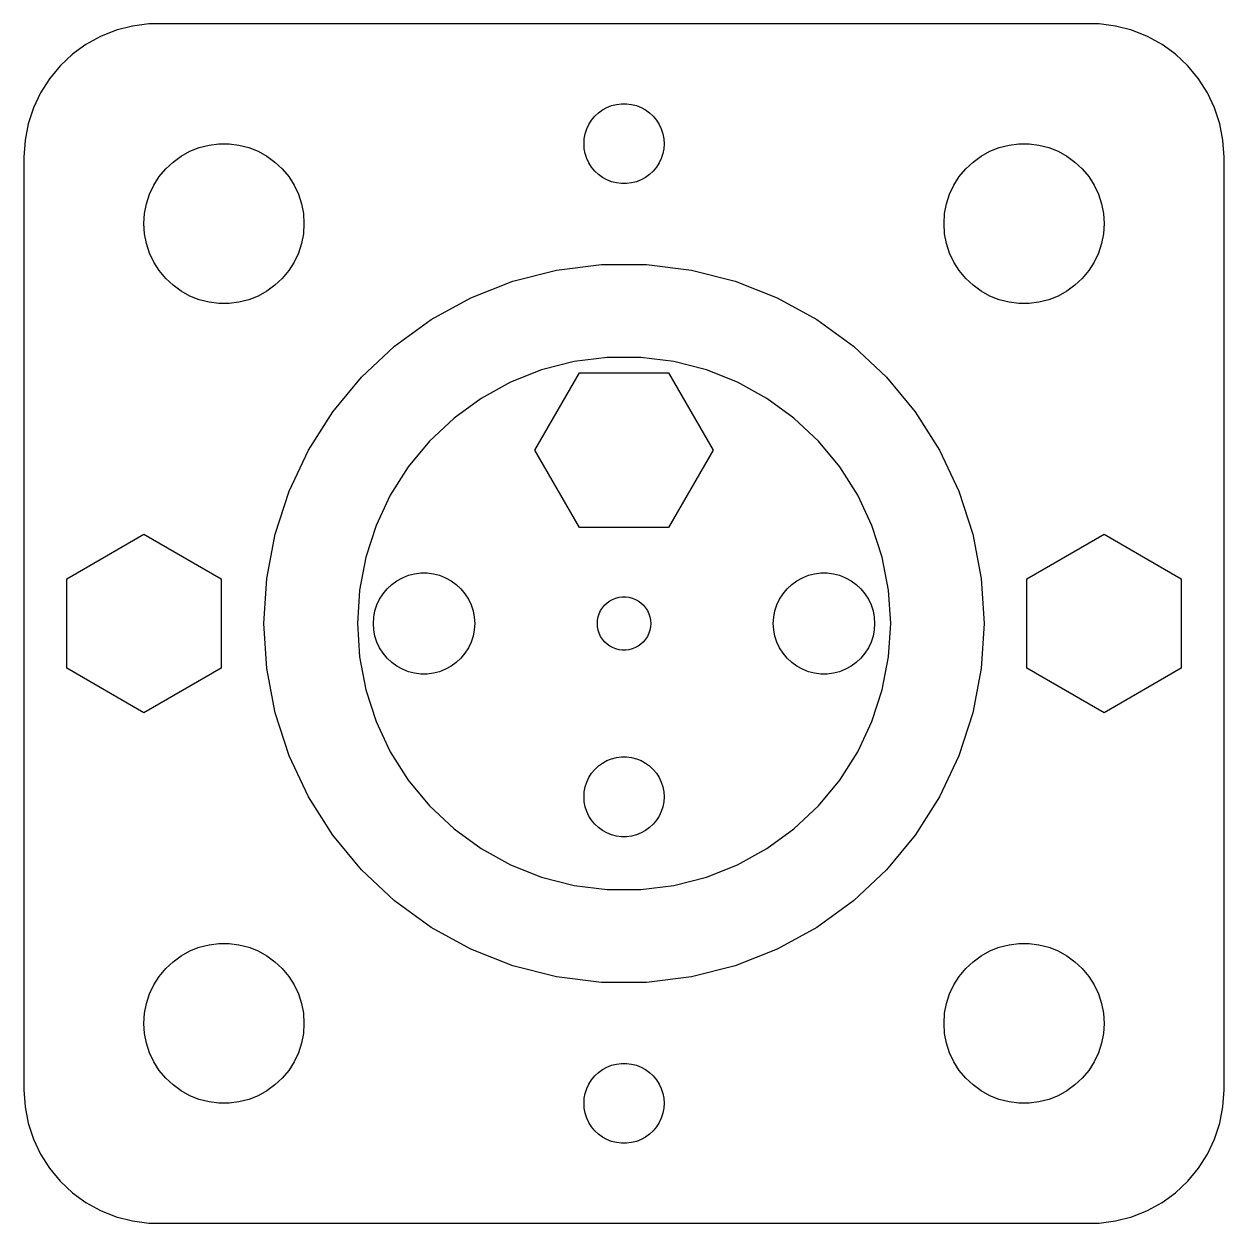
# Model space of a CAD drawing. Header units: metres. Extents: x -22 to 22, y -22 to 184.
# Drawn here: x -22.5 to 22.5, y 31.51 to 76.49 of the extents above; entities that cross this region are included whole.
import ezdxf

# ---------------------------------------------------------------- set-up
doc = ezdxf.new("R2010")
doc.units = ezdxf.units.M

msp = doc.modelspace()

# ---------------------------------------------------------------- linework, layer by layer
for p, q in [((-19.0451, 76.2553), (-19.6289, 76.0241)), ((-18.4369, 76.4114), (-19.0451, 76.2553)), ((-17.8139, 76.4901), (-18.4369, 76.4114)), ((17.8139, 76.4901), (-17.8139, 76.4901)), ((18.4369, 76.4114), (17.8139, 76.4901)), ((19.0451, 76.2553), (18.4369, 76.4114)), ((19.6289, 76.0241), (19.0451, 76.2553)), ((-20.1791, 75.7216), (-20.6871, 75.3526)), ((-19.6289, 76.0241), (-20.1791, 75.7216)), ((20.1791, 75.7216), (19.6289, 76.0241)), ((20.6871, 75.3526), (20.1791, 75.7216)), ((-20.6871, 75.3526), (-21.1448, 74.9227)), ((21.1448, 74.9227), (20.6871, 75.3526)), ((-21.1448, 74.9227), (-21.5451, 74.4389)), ((21.5451, 74.4389), (21.1448, 74.9227)), ((-21.5451, 74.4389), (-21.8815, 73.9088)), ((21.8815, 73.9088), (21.5451, 74.4389)), ((-21.8815, 73.9088), (-22.1489, 73.3406)), ((22.1489, 73.3406), (21.8815, 73.9088)), ((-0.803726, 73.2665), (-0.638657, 73.3572)), ((-0.638657, 73.3572), (-0.463516, 73.4266)), ((-0.463516, 73.4266), (-0.281067, 73.4734)), ((-0.281067, 73.4734), (-0.094177, 73.497)), ((-0.094177, 73.497), (0.094177, 73.497)), ((0.094177, 73.497), (0.281067, 73.4734)), ((0.281067, 73.4734), (0.463516, 73.4266)), ((0.463516, 73.4266), (0.638657, 73.3572)), ((0.638657, 73.3572), (0.803726, 73.2665)), ((-22.1489, 73.3406), (-22.3429, 72.7434)), ((-1.21352, 72.8817), (-1.09344, 73.0268)), ((-1.09344, 73.0268), (-0.956131, 73.1558)), ((-0.956131, 73.1558), (-0.803726, 73.2665)), ((0.803726, 73.2665), (0.956131, 73.1558)), ((0.956131, 73.1558), (1.09344, 73.0268)), ((1.09344, 73.0268), (1.21352, 72.8817)), ((22.3429, 72.7434), (22.1489, 73.3406)), ((-22.3429, 72.7434), (-22.4606, 72.1267)), ((-1.45287, 72.373), (-1.39465, 72.5522)), ((-1.39465, 72.5522), (-1.31445, 72.7226)), ((-1.31445, 72.7226), (-1.21352, 72.8817)), ((1.21352, 72.8817), (1.31445, 72.7226)), ((1.31445, 72.7226), (1.39465, 72.5522)), ((1.39465, 72.5522), (1.45287, 72.373)), ((22.4606, 72.1267), (22.3429, 72.7434)), ((-22.4606, 72.1267), (-22.5, 71.5)), ((-1.5, 72), (-1.48816, 72.188)), ((-1.48816, 71.812), (-1.5, 72)), ((-1.48816, 72.188), (-1.45287, 72.373)), ((1.45287, 72.373), (1.48816, 72.188)), ((1.48816, 72.188), (1.5, 72)), ((1.5, 72), (1.48816, 71.812)), ((22.5, 71.5), (22.4606, 72.1267)), ((-16.6075, 71.533), (-16.2773, 71.7145)), ((-16.2773, 71.7145), (-15.927, 71.8532)), ((-15.927, 71.8532), (-15.5621, 71.9469)), ((-15.5621, 71.9469), (-15.1884, 71.9941)), ((-15.1884, 71.9941), (-14.8116, 71.9941)), ((-14.8116, 71.9941), (-14.4379, 71.9469)), ((-14.4379, 71.9469), (-14.0729, 71.8532)), ((-14.0729, 71.8532), (-13.7227, 71.7145)), ((-13.7227, 71.7145), (-13.3925, 71.533)), ((-1.45287, 71.627), (-1.48816, 71.812)), ((-1.39465, 71.4478), (-1.45287, 71.627)), ((1.45287, 71.627), (1.39465, 71.4478)), ((1.48816, 71.812), (1.45287, 71.627)), ((13.3925, 71.533), (13.7227, 71.7145)), ((13.7227, 71.7145), (14.0729, 71.8532)), ((14.0729, 71.8532), (14.4379, 71.9469)), ((14.4379, 71.9469), (14.8116, 71.9941)), ((14.8116, 71.9941), (15.1884, 71.9941)), ((15.1884, 71.9941), (15.5621, 71.9469)), ((15.5621, 71.9469), (15.927, 71.8532)), ((15.927, 71.8532), (16.2773, 71.7145)), ((16.2773, 71.7145), (16.6075, 71.533)), ((-22.5, 71.5), (-22.5, 36.5)), ((-17.1869, 71.0536), (-16.9123, 71.3115)), ((-16.9123, 71.3115), (-16.6075, 71.533)), ((-13.3925, 71.533), (-13.0877, 71.3115)), ((-13.0877, 71.3115), (-12.8131, 71.0536)), ((-1.31445, 71.2774), (-1.39465, 71.4478)), ((-1.21352, 71.1183), (-1.31445, 71.2774)), ((-1.09344, 70.9732), (-1.21352, 71.1183)), ((1.21352, 71.1183), (1.09344, 70.9732)), ((1.31445, 71.2774), (1.21352, 71.1183)), ((1.39465, 71.4478), (1.31445, 71.2774)), ((12.8131, 71.0536), (13.0877, 71.3115)), ((13.0877, 71.3115), (13.3925, 71.533)), ((16.6075, 71.533), (16.9123, 71.3115)), ((16.9123, 71.3115), (17.1869, 71.0536)), ((22.5, 36.5), (22.5, 71.5)), ((-17.6289, 70.4453), (-17.427, 70.7634)), ((-17.427, 70.7634), (-17.1869, 71.0536)), ((-12.8131, 71.0536), (-12.5729, 70.7634)), ((-12.5729, 70.7634), (-12.3711, 70.4453)), ((-0.956131, 70.8442), (-1.09344, 70.9732)), ((-0.803726, 70.7335), (-0.956131, 70.8442)), ((-0.638657, 70.6427), (-0.803726, 70.7335)), ((0.803726, 70.7335), (0.638657, 70.6427)), ((0.956131, 70.8442), (0.803726, 70.7335)), ((1.09344, 70.9732), (0.956131, 70.8442)), ((12.3711, 70.4453), (12.5729, 70.7634)), ((12.5729, 70.7634), (12.8131, 71.0536)), ((17.1869, 71.0536), (17.427, 70.7634)), ((17.427, 70.7634), (17.6289, 70.4453)), ((-17.7893, 70.1044), (-17.6289, 70.4453)), ((-12.3711, 70.4453), (-12.2107, 70.1044)), ((-0.463516, 70.5734), (-0.638657, 70.6427)), ((-0.281067, 70.5266), (-0.463516, 70.5734)), ((-0.094177, 70.503), (-0.281067, 70.5266)), ((0.094177, 70.503), (-0.094177, 70.503)), ((0.281067, 70.5266), (0.094177, 70.503)), ((0.463516, 70.5734), (0.281067, 70.5266)), ((0.638657, 70.6427), (0.463516, 70.5734)), ((12.2107, 70.1044), (12.3711, 70.4453)), ((17.6289, 70.4453), (17.7893, 70.1044)), ((-17.9057, 69.7461), (-17.7893, 70.1044)), ((-12.2107, 70.1044), (-12.0942, 69.7461)), ((12.0942, 69.7461), (12.2107, 70.1044)), ((17.7893, 70.1044), (17.9057, 69.7461)), ((-18, 69), (-17.9763, 69.376)), ((-17.9763, 69.376), (-17.9057, 69.7461)), ((-12.0942, 69.7461), (-12.0237, 69.376)), ((-12.0237, 69.376), (-12, 69)), ((12, 69), (12.0237, 69.376)), ((12.0237, 69.376), (12.0942, 69.7461)), ((17.9057, 69.7461), (17.9763, 69.376)), ((17.9763, 69.376), (18, 69)), ((-17.9763, 68.624), (-18, 69)), ((-12, 69), (-12.0237, 68.624)), ((12.0237, 68.624), (12, 69)), ((18, 69), (17.9763, 68.624)), ((-17.9057, 68.2539), (-17.9763, 68.624)), ((-12.0237, 68.624), (-12.0942, 68.2539)), ((12.0942, 68.2539), (12.0237, 68.624)), ((17.9763, 68.624), (17.9057, 68.2539)), ((-17.7893, 67.8956), (-17.9057, 68.2539)), ((-12.0942, 68.2539), (-12.2107, 67.8956)), ((12.2107, 67.8956), (12.0942, 68.2539)), ((17.9057, 68.2539), (17.7893, 67.8956)), ((-17.6289, 67.5547), (-17.7893, 67.8956)), ((-17.427, 67.2366), (-17.6289, 67.5547)), ((-12.3711, 67.5547), (-12.5729, 67.2366)), ((-12.2107, 67.8956), (-12.3711, 67.5547)), ((12.3711, 67.5547), (12.2107, 67.8956)), ((12.5729, 67.2366), (12.3711, 67.5547)), ((17.6289, 67.5547), (17.427, 67.2366)), ((17.7893, 67.8956), (17.6289, 67.5547)), ((-17.1869, 66.9464), (-17.427, 67.2366)), ((-12.5729, 67.2366), (-12.8131, 66.9464)), ((-4.17172, 66.8392), (-2.52963, 67.2609)), ((-2.52963, 67.2609), (-0.847672, 67.4734)), ((-0.847672, 67.4734), (0.847672, 67.4734)), ((0.847672, 67.4734), (2.52963, 67.2609)), ((2.52963, 67.2609), (4.17172, 66.8392)), ((12.8131, 66.9464), (12.5729, 67.2366)), ((17.427, 67.2366), (17.1869, 66.9464)), ((-16.9123, 66.6884), (-17.1869, 66.9464)), ((-16.6075, 66.467), (-16.9123, 66.6884)), ((-13.0877, 66.6884), (-13.3925, 66.467)), ((-12.8131, 66.9464), (-13.0877, 66.6884)), ((-5.74802, 66.2152), (-4.17172, 66.8392)), ((4.17172, 66.8392), (5.74802, 66.2152)), ((13.0877, 66.6884), (12.8131, 66.9464)), ((13.3925, 66.467), (13.0877, 66.6884)), ((16.9123, 66.6884), (16.6075, 66.467)), ((17.1869, 66.9464), (16.9123, 66.6884)), ((-16.2773, 66.2855), (-16.6075, 66.467)), ((-15.927, 66.1468), (-16.2773, 66.2855)), ((-13.7227, 66.2855), (-14.0729, 66.1468)), ((-13.3925, 66.467), (-13.7227, 66.2855)), ((-7.23366, 65.3984), (-5.74802, 66.2152)), ((5.74802, 66.2152), (7.23366, 65.3984)), ((13.7227, 66.2855), (13.3925, 66.467)), ((14.0729, 66.1468), (13.7227, 66.2855)), ((16.2773, 66.2855), (15.927, 66.1468)), ((16.6075, 66.467), (16.2773, 66.2855)), ((-15.5621, 66.0531), (-15.927, 66.1468)), ((-15.1884, 66.0059), (-15.5621, 66.0531)), ((-14.8116, 66.0059), (-15.1884, 66.0059)), ((-14.4379, 66.0531), (-14.8116, 66.0059)), ((-14.0729, 66.1468), (-14.4379, 66.0531)), ((14.4379, 66.0531), (14.0729, 66.1468)), ((14.8116, 66.0059), (14.4379, 66.0531)), ((15.1884, 66.0059), (14.8116, 66.0059)), ((15.5621, 66.0531), (15.1884, 66.0059)), ((15.927, 66.1468), (15.5621, 66.0531)), ((-8.60521, 64.4019), (-7.23366, 65.3984)), ((7.23366, 65.3984), (8.60521, 64.4019)), ((-9.84106, 63.2414), (-8.60521, 64.4019)), ((8.60521, 64.4019), (9.84106, 63.2414)), ((-0.627899, 63.9803), (-1.87381, 63.8229)), ((0.627899, 63.9803), (-0.627899, 63.9803)), ((1.87381, 63.8229), (0.627899, 63.9803)), ((-3.09016, 63.5106), (-4.25778, 63.0483)), ((-1.87381, 63.8229), (-3.09016, 63.5106)), ((3.09016, 63.5106), (1.87381, 63.8229)), ((4.25778, 63.0483), (3.09016, 63.5106)), ((-10.9217, 61.9351), (-9.84106, 63.2414)), ((-4.25778, 63.0483), (-5.35826, 62.4433)), ((-3.34659, 60.5), (-1.67329, 63.3982)), ((-1.67329, 63.3982), (1.67329, 63.3982)), ((1.67329, 63.3982), (3.34659, 60.5)), ((5.35826, 62.4433), (4.25778, 63.0483)), ((9.84106, 63.2414), (10.9217, 61.9351)), ((-5.35826, 62.4433), (-6.37424, 61.7051)), ((6.37424, 61.7051), (5.35826, 62.4433)), ((-11.8301, 60.5037), (-10.9217, 61.9351)), ((-6.37424, 61.7051), (-7.28967, 60.8455)), ((7.28967, 60.8455), (6.37424, 61.7051)), ((10.9217, 61.9351), (11.8301, 60.5037)), ((-7.28967, 60.8455), (-8.09016, 59.8778)), ((8.09016, 59.8778), (7.28967, 60.8455)), ((-12.552, 58.9697), (-11.8301, 60.5037)), ((-1.67329, 57.6018), (-3.34659, 60.5)), ((3.34659, 60.5), (1.67329, 57.6018)), ((11.8301, 60.5037), (12.552, 58.9697)), ((-8.09016, 59.8778), (-8.76306, 58.8175)), ((8.76306, 58.8175), (8.09016, 59.8778)), ((-13.0759, 57.3573), (-12.552, 58.9697)), ((12.552, 58.9697), (13.0759, 57.3573)), ((-8.76306, 58.8175), (-9.29776, 57.6812)), ((9.29776, 57.6812), (8.76306, 58.8175)), ((-9.29776, 57.6812), (-9.68582, 56.4869)), ((1.67329, 57.6018), (-1.67329, 57.6018)), ((9.68582, 56.4869), (9.29776, 57.6812)), ((-20.8982, 55.6733), (-18, 57.3466)), ((-18, 57.3466), (-15.1018, 55.6733)), ((-13.3935, 55.692), (-13.0759, 57.3573)), ((13.0759, 57.3573), (13.3935, 55.692)), ((15.1018, 55.6733), (18, 57.3466)), ((18, 57.3466), (20.8982, 55.6733)), ((-9.68582, 56.4869), (-9.92114, 55.2533)), ((9.92114, 55.2533), (9.68582, 56.4869)), ((-8.30898, 55.7192), (-8.08713, 55.807)), ((-8.08713, 55.807), (-7.85602, 55.8663)), ((-7.85602, 55.8663), (-7.61929, 55.8962)), ((-7.61929, 55.8962), (-7.38069, 55.8962)), ((-7.38069, 55.8962), (-7.14397, 55.8663)), ((-7.14397, 55.8663), (-6.91286, 55.807)), ((-6.91286, 55.807), (-6.69101, 55.7192)), ((6.69101, 55.7192), (6.91286, 55.807)), ((6.91286, 55.807), (7.14397, 55.8663)), ((7.14397, 55.8663), (7.38069, 55.8962)), ((7.38069, 55.8962), (7.61929, 55.8962)), ((7.61929, 55.8962), (7.85602, 55.8663)), ((7.85602, 55.8663), (8.08713, 55.807)), ((8.08713, 55.807), (8.30898, 55.7192)), ((-20.8982, 52.3267), (-20.8982, 55.6733)), ((-15.1018, 55.6733), (-15.1018, 52.3267)), ((-13.5, 54), (-13.3935, 55.692)), ((-8.88504, 55.3006), (-8.71111, 55.464)), ((-8.71111, 55.464), (-8.51807, 55.6042)), ((-8.51807, 55.6042), (-8.30898, 55.7192)), ((-6.69101, 55.7192), (-6.48192, 55.6042)), ((-6.48192, 55.6042), (-6.28888, 55.464)), ((-6.28888, 55.464), (-6.11494, 55.3006)), ((6.11494, 55.3006), (6.28888, 55.464)), ((6.28888, 55.464), (6.48192, 55.6042)), ((6.48192, 55.6042), (6.69101, 55.7192)), ((8.30898, 55.7192), (8.51807, 55.6042)), ((8.51807, 55.6042), (8.71111, 55.464)), ((8.71111, 55.464), (8.88504, 55.3006)), ((13.3935, 55.692), (13.5, 54)), ((15.1018, 52.3267), (15.1018, 55.6733)), ((20.8982, 55.6733), (20.8982, 52.3267)), ((-9.92114, 55.2533), (-10, 54)), ((-9.26657, 54.6994), (-9.16498, 54.9153)), ((-9.16498, 54.9153), (-9.03712, 55.1168)), ((-9.03712, 55.1168), (-8.88504, 55.3006)), ((-6.11494, 55.3006), (-5.96286, 55.1168)), ((-5.96286, 55.1168), (-5.83501, 54.9153)), ((-5.83501, 54.9153), (-5.73341, 54.6994)), ((-0.535812, 54.8443), (-0.425766, 54.9048)), ((-0.425766, 54.9048), (-0.309006, 54.951)), ((-0.309006, 54.951), (-0.187378, 54.9823)), ((-0.187378, 54.9823), (-0.06279, 54.998)), ((-0.06279, 54.998), (0.06279, 54.998)), ((0.06279, 54.998), (0.187378, 54.9823)), ((0.187378, 54.9823), (0.309006, 54.951)), ((0.309006, 54.951), (0.425766, 54.9048)), ((0.425766, 54.9048), (0.535812, 54.8443)), ((5.73341, 54.6994), (5.83501, 54.9153)), ((5.83501, 54.9153), (5.96286, 55.1168)), ((5.96286, 55.1168), (6.11494, 55.3006)), ((8.88504, 55.3006), (9.03712, 55.1168)), ((9.03712, 55.1168), (9.16498, 54.9153)), ((9.16498, 54.9153), (9.26657, 54.6994)), ((10, 54), (9.92114, 55.2533)), ((-9.38501, 54.2381), (-9.3403, 54.4725)), ((-9.3403, 54.4725), (-9.26657, 54.6994)), ((-5.73341, 54.6994), (-5.65968, 54.4725)), ((-5.65968, 54.4725), (-5.61497, 54.2381)), ((-0.929764, 54.3681), (-0.876297, 54.4818)), ((-0.876297, 54.4818), (-0.809006, 54.5878)), ((-0.809006, 54.5878), (-0.728958, 54.6845)), ((-0.728958, 54.6845), (-0.637421, 54.7705)), ((-0.637421, 54.7705), (-0.535812, 54.8443)), ((0.535812, 54.8443), (0.637421, 54.7705)), ((0.637421, 54.7705), (0.728958, 54.6845)), ((0.728958, 54.6845), (0.809006, 54.5878)), ((0.809006, 54.5878), (0.876297, 54.4818)), ((0.876297, 54.4818), (0.929764, 54.3681)), ((5.61497, 54.2381), (5.65968, 54.4725)), ((5.65968, 54.4725), (5.73341, 54.6994)), ((9.26657, 54.6994), (9.3403, 54.4725)), ((9.3403, 54.4725), (9.38501, 54.2381)), ((-13.3935, 52.308), (-13.5, 54)), ((-10, 54), (-9.92114, 52.7467)), ((-9.39999, 54), (-9.38501, 54.2381)), ((-9.38501, 53.7619), (-9.39999, 54)), ((-5.61497, 54.2381), (-5.59999, 54)), ((-5.59999, 54), (-5.61497, 53.7619)), ((-1, 54), (-0.992111, 54.1253)), ((-0.992111, 53.8747), (-1, 54)), ((-0.992111, 54.1253), (-0.968582, 54.2487)), ((-0.968582, 54.2487), (-0.929764, 54.3681)), ((0.929764, 54.3681), (0.968582, 54.2487)), ((0.968582, 54.2487), (0.992111, 54.1253)), ((0.992111, 54.1253), (1, 54)), ((1, 54), (0.992111, 53.8747)), ((5.59999, 54), (5.61497, 54.2381)), ((5.61497, 53.7619), (5.59999, 54)), ((9.38501, 54.2381), (9.39999, 54)), ((9.39999, 54), (9.38501, 53.7619)), ((9.92114, 52.7467), (10, 54)), ((13.5, 54), (13.3935, 52.308)), ((-9.3403, 53.5275), (-9.38501, 53.7619)), ((-5.61497, 53.7619), (-5.65968, 53.5275)), ((-0.968582, 53.7513), (-0.992111, 53.8747)), ((-0.929764, 53.6319), (-0.968582, 53.7513)), ((-0.876297, 53.5182), (-0.929764, 53.6319)), ((0.929764, 53.6319), (0.876297, 53.5182)), ((0.968582, 53.7513), (0.929764, 53.6319)), ((0.992111, 53.8747), (0.968582, 53.7513)), ((5.65968, 53.5275), (5.61497, 53.7619)), ((9.38501, 53.7619), (9.3403, 53.5275)), ((-9.26657, 53.3006), (-9.3403, 53.5275)), ((-9.16498, 53.0847), (-9.26657, 53.3006)), ((-5.73341, 53.3006), (-5.83501, 53.0847)), ((-5.65968, 53.5275), (-5.73341, 53.3006)), ((-0.809006, 53.4122), (-0.876297, 53.5182)), ((-0.728958, 53.3155), (-0.809006, 53.4122)), ((-0.637421, 53.2295), (-0.728958, 53.3155)), ((-0.535812, 53.1557), (-0.637421, 53.2295)), ((-0.425766, 53.0952), (-0.535812, 53.1557)), ((0.535812, 53.1557), (0.425766, 53.0952)), ((0.637421, 53.2295), (0.535812, 53.1557)), ((0.728958, 53.3155), (0.637421, 53.2295)), ((0.809006, 53.4122), (0.728958, 53.3155)), ((0.876297, 53.5182), (0.809006, 53.4122)), ((5.73341, 53.3006), (5.65968, 53.5275)), ((5.83501, 53.0847), (5.73341, 53.3006)), ((9.26657, 53.3006), (9.16498, 53.0847)), ((9.3403, 53.5275), (9.26657, 53.3006)), ((-9.92114, 52.7467), (-9.68582, 51.5131)), ((-9.03712, 52.8832), (-9.16498, 53.0847)), ((-8.88504, 52.6994), (-9.03712, 52.8832)), ((-8.71111, 52.536), (-8.88504, 52.6994)), ((-6.11494, 52.6994), (-6.28888, 52.536)), ((-5.96286, 52.8832), (-6.11494, 52.6994)), ((-5.83501, 53.0847), (-5.96286, 52.8832)), ((-0.309006, 53.049), (-0.425766, 53.0952)), ((-0.187378, 53.0177), (-0.309006, 53.049)), ((-0.06279, 53.002), (-0.187378, 53.0177)), ((0.06279, 53.002), (-0.06279, 53.002)), ((0.187378, 53.0177), (0.06279, 53.002)), ((0.309006, 53.049), (0.187378, 53.0177)), ((0.425766, 53.0952), (0.309006, 53.049)), ((5.96286, 52.8832), (5.83501, 53.0847)), ((6.11494, 52.6994), (5.96286, 52.8832)), ((6.28888, 52.536), (6.11494, 52.6994)), ((8.88504, 52.6994), (8.71111, 52.536)), ((9.03712, 52.8832), (8.88504, 52.6994)), ((9.16498, 53.0847), (9.03712, 52.8832)), ((9.68582, 51.5131), (9.92114, 52.7467)), ((-18, 50.6534), (-20.8982, 52.3267)), ((-15.1018, 52.3267), (-18, 50.6534)), ((-13.0759, 50.6427), (-13.3935, 52.308)), ((-8.51807, 52.3958), (-8.71111, 52.536)), ((-8.30898, 52.2808), (-8.51807, 52.3958)), ((-8.08713, 52.193), (-8.30898, 52.2808)), ((-6.69101, 52.2808), (-6.91286, 52.193)), ((-6.48192, 52.3958), (-6.69101, 52.2808)), ((-6.28888, 52.536), (-6.48192, 52.3958)), ((6.48192, 52.3958), (6.28888, 52.536)), ((6.69101, 52.2808), (6.48192, 52.3958)), ((6.91286, 52.193), (6.69101, 52.2808)), ((8.30898, 52.2808), (8.08713, 52.193)), ((8.51807, 52.3958), (8.30898, 52.2808)), ((8.71111, 52.536), (8.51807, 52.3958)), ((13.3935, 52.308), (13.0759, 50.6427)), ((18, 50.6534), (15.1018, 52.3267)), ((20.8982, 52.3267), (18, 50.6534)), ((-7.85602, 52.1337), (-8.08713, 52.193)), ((-7.61929, 52.1038), (-7.85602, 52.1337)), ((-7.38069, 52.1038), (-7.61929, 52.1038)), ((-7.14397, 52.1337), (-7.38069, 52.1038)), ((-6.91286, 52.193), (-7.14397, 52.1337)), ((7.14397, 52.1337), (6.91286, 52.193)), ((7.38069, 52.1038), (7.14397, 52.1337)), ((7.61929, 52.1038), (7.38069, 52.1038)), ((7.85602, 52.1337), (7.61929, 52.1038)), ((8.08713, 52.193), (7.85602, 52.1337)), ((-9.68582, 51.5131), (-9.29776, 50.3188)), ((9.29776, 50.3188), (9.68582, 51.5131)), ((-12.552, 49.0303), (-13.0759, 50.6427)), ((13.0759, 50.6427), (12.552, 49.0303)), ((-9.29776, 50.3188), (-8.76306, 49.1825)), ((8.76306, 49.1825), (9.29776, 50.3188)), ((-8.76306, 49.1825), (-8.09016, 48.1222)), ((8.09016, 48.1222), (8.76306, 49.1825)), ((-11.8301, 47.4963), (-12.552, 49.0303)), ((-1.09344, 48.5268), (-0.956131, 48.6558)), ((-0.956131, 48.6558), (-0.803726, 48.7665)), ((-0.803726, 48.7665), (-0.638657, 48.8573)), ((-0.638657, 48.8573), (-0.463516, 48.9266)), ((-0.463516, 48.9266), (-0.281067, 48.9734)), ((-0.281067, 48.9734), (-0.094177, 48.9971)), ((-0.094177, 48.9971), (0.094177, 48.9971)), ((0.094177, 48.9971), (0.281067, 48.9734)), ((0.281067, 48.9734), (0.463516, 48.9266)), ((0.463516, 48.9266), (0.638657, 48.8573)), ((0.638657, 48.8573), (0.803726, 48.7665)), ((0.803726, 48.7665), (0.956131, 48.6558)), ((0.956131, 48.6558), (1.09344, 48.5268)), ((12.552, 49.0303), (11.8301, 47.4963)), ((-1.39465, 48.0522), (-1.31445, 48.2226)), ((-1.31445, 48.2226), (-1.21352, 48.3817)), ((-1.21352, 48.3817), (-1.09344, 48.5268)), ((1.09344, 48.5268), (1.21352, 48.3817)), ((1.21352, 48.3817), (1.31445, 48.2226)), ((1.31445, 48.2226), (1.39465, 48.0522)), ((-8.09016, 48.1222), (-7.28967, 47.1545)), ((-1.48816, 47.688), (-1.45287, 47.873)), ((-1.45287, 47.873), (-1.39465, 48.0522)), ((1.39465, 48.0522), (1.45287, 47.873)), ((1.45287, 47.873), (1.48816, 47.688)), ((7.28967, 47.1545), (8.09016, 48.1222)), ((-10.9217, 46.0649), (-11.8301, 47.4963)), ((-1.5, 47.5), (-1.48816, 47.688)), ((-1.48816, 47.312), (-1.5, 47.5)), ((-1.45287, 47.127), (-1.48816, 47.312)), ((1.48816, 47.312), (1.45287, 47.127)), ((1.48816, 47.688), (1.5, 47.5)), ((1.5, 47.5), (1.48816, 47.312)), ((11.8301, 47.4963), (10.9217, 46.0649)), ((-7.28967, 47.1545), (-6.37424, 46.2949)), ((-1.39465, 46.9478), (-1.45287, 47.127)), ((-1.31445, 46.7774), (-1.39465, 46.9478)), ((1.39465, 46.9478), (1.31445, 46.7774)), ((1.45287, 47.127), (1.39465, 46.9478)), ((6.37424, 46.2949), (7.28967, 47.1545)), ((-1.21352, 46.6183), (-1.31445, 46.7774)), ((-1.09344, 46.4732), (-1.21352, 46.6183)), ((-0.956131, 46.3442), (-1.09344, 46.4732)), ((1.09344, 46.4732), (0.956131, 46.3442)), ((1.21352, 46.6183), (1.09344, 46.4732)), ((1.31445, 46.7774), (1.21352, 46.6183)), ((-9.84106, 44.7586), (-10.9217, 46.0649)), ((-6.37424, 46.2949), (-5.35826, 45.5567)), ((-0.803726, 46.2335), (-0.956131, 46.3442)), ((-0.638657, 46.1428), (-0.803726, 46.2335)), ((-0.463516, 46.0734), (-0.638657, 46.1428)), ((-0.281067, 46.0266), (-0.463516, 46.0734)), ((-0.094177, 46.003), (-0.281067, 46.0266)), ((0.094177, 46.003), (-0.094177, 46.003)), ((0.281067, 46.0266), (0.094177, 46.003)), ((0.463516, 46.0734), (0.281067, 46.0266)), ((0.638657, 46.1428), (0.463516, 46.0734)), ((0.803726, 46.2335), (0.638657, 46.1428)), ((0.956131, 46.3442), (0.803726, 46.2335)), ((5.35826, 45.5567), (6.37424, 46.2949)), ((10.9217, 46.0649), (9.84106, 44.7586)), ((-5.35826, 45.5567), (-4.25778, 44.9517)), ((4.25778, 44.9517), (5.35826, 45.5567)), ((-8.60521, 43.5981), (-9.84106, 44.7586)), ((-4.25778, 44.9517), (-3.09016, 44.4894)), ((3.09016, 44.4894), (4.25778, 44.9517)), ((9.84106, 44.7586), (8.60521, 43.5981)), ((-3.09016, 44.4894), (-1.87381, 44.1771)), ((-1.87381, 44.1771), (-0.627899, 44.0197)), ((0.627899, 44.0197), (1.87381, 44.1771)), ((1.87381, 44.1771), (3.09016, 44.4894)), ((-0.627899, 44.0197), (0.627899, 44.0197)), ((-7.23366, 42.6016), (-8.60521, 43.5981)), ((8.60521, 43.5981), (7.23366, 42.6016)), ((-5.74802, 41.7848), (-7.23366, 42.6016)), ((7.23366, 42.6016), (5.74802, 41.7848)), ((-16.2773, 41.7145), (-15.927, 41.8532)), ((-15.927, 41.8532), (-15.5621, 41.9469)), ((-15.5621, 41.9469), (-15.1884, 41.9941)), ((-15.1884, 41.9941), (-14.8116, 41.9941)), ((-14.8116, 41.9941), (-14.4379, 41.9469)), ((-14.4379, 41.9469), (-14.0729, 41.8532)), ((-14.0729, 41.8532), (-13.7227, 41.7145)), ((13.7227, 41.7145), (14.0729, 41.8532)), ((14.0729, 41.8532), (14.4379, 41.9469)), ((14.4379, 41.9469), (14.8116, 41.9941)), ((14.8116, 41.9941), (15.1884, 41.9941)), ((15.1884, 41.9941), (15.5621, 41.9469)), ((15.5621, 41.9469), (15.927, 41.8532)), ((15.927, 41.8532), (16.2773, 41.7145)), ((-16.9123, 41.3116), (-16.6075, 41.533)), ((-16.6075, 41.533), (-16.2773, 41.7145)), ((-13.7227, 41.7145), (-13.3925, 41.533)), ((-13.3925, 41.533), (-13.0877, 41.3116)), ((-4.17172, 41.1608), (-5.74802, 41.7848)), ((5.74802, 41.7848), (4.17172, 41.1608)), ((13.0877, 41.3116), (13.3925, 41.533)), ((13.3925, 41.533), (13.7227, 41.7145)), ((16.2773, 41.7145), (16.6075, 41.533)), ((16.6075, 41.533), (16.9123, 41.3116)), ((-17.427, 40.7634), (-17.1869, 41.0536)), ((-17.1869, 41.0536), (-16.9123, 41.3116)), ((-13.0877, 41.3116), (-12.8131, 41.0536)), ((-12.8131, 41.0536), (-12.5729, 40.7634)), ((-2.52963, 40.7391), (-4.17172, 41.1608)), ((4.17172, 41.1608), (2.52963, 40.7391)), ((12.5729, 40.7634), (12.8131, 41.0536)), ((12.8131, 41.0536), (13.0877, 41.3116)), ((16.9123, 41.3116), (17.1869, 41.0536)), ((17.1869, 41.0536), (17.427, 40.7634)), ((-17.6289, 40.4453), (-17.427, 40.7634)), ((-12.5729, 40.7634), (-12.3711, 40.4453)), ((-0.847672, 40.5266), (-2.52963, 40.7391)), ((0.847672, 40.5266), (-0.847672, 40.5266)), ((2.52963, 40.7391), (0.847672, 40.5266)), ((12.3711, 40.4453), (12.5729, 40.7634)), ((17.427, 40.7634), (17.6289, 40.4453)), ((-17.9057, 39.7461), (-17.7893, 40.1044)), ((-17.7893, 40.1044), (-17.6289, 40.4453)), ((-12.3711, 40.4453), (-12.2107, 40.1044)), ((-12.2107, 40.1044), (-12.0942, 39.7461)), ((12.0942, 39.7461), (12.2107, 40.1044)), ((12.2107, 40.1044), (12.3711, 40.4453)), ((17.6289, 40.4453), (17.7893, 40.1044)), ((17.7893, 40.1044), (17.9057, 39.7461)), ((-17.9763, 39.376), (-17.9057, 39.7461)), ((-12.0942, 39.7461), (-12.0237, 39.376)), ((12.0237, 39.376), (12.0942, 39.7461)), ((17.9057, 39.7461), (17.9763, 39.376)), ((-18, 39), (-17.9763, 39.376)), ((-12.0237, 39.376), (-12, 39)), ((12, 39), (12.0237, 39.376)), ((17.9763, 39.376), (18, 39)), ((-17.9763, 38.624), (-18, 39)), ((-12, 39), (-12.0237, 38.624)), ((12.0237, 38.624), (12, 39)), ((18, 39), (17.9763, 38.624)), ((-17.9057, 38.2539), (-17.9763, 38.624)), ((-17.7893, 37.8956), (-17.9057, 38.2539)), ((-12.0942, 38.2539), (-12.2107, 37.8956)), ((-12.0237, 38.624), (-12.0942, 38.2539)), ((12.0942, 38.2539), (12.0237, 38.624)), ((12.2107, 37.8956), (12.0942, 38.2539)), ((17.9057, 38.2539), (17.7893, 37.8956)), ((17.9763, 38.624), (17.9057, 38.2539)), ((-17.6289, 37.5547), (-17.7893, 37.8956)), ((-12.2107, 37.8956), (-12.3711, 37.5547)), ((12.3711, 37.5547), (12.2107, 37.8956)), ((17.7893, 37.8956), (17.6289, 37.5547)), ((-17.427, 37.2366), (-17.6289, 37.5547)), ((-12.3711, 37.5547), (-12.5729, 37.2366)), ((-0.803726, 37.2665), (-0.638657, 37.3573)), ((-0.638657, 37.3573), (-0.463516, 37.4266)), ((-0.463516, 37.4266), (-0.281067, 37.4734)), ((-0.281067, 37.4734), (-0.094177, 37.497)), ((-0.094177, 37.497), (0.094177, 37.497)), ((0.094177, 37.497), (0.281067, 37.4734)), ((0.281067, 37.4734), (0.463516, 37.4266)), ((0.463516, 37.4266), (0.638657, 37.3573)), ((0.638657, 37.3573), (0.803726, 37.2665)), ((12.5729, 37.2366), (12.3711, 37.5547)), ((17.6289, 37.5547), (17.427, 37.2366)), ((-17.1869, 36.9464), (-17.427, 37.2366)), ((-16.9123, 36.6885), (-17.1869, 36.9464)), ((-12.8131, 36.9464), (-13.0877, 36.6885)), ((-12.5729, 37.2366), (-12.8131, 36.9464)), ((-1.21352, 36.8817), (-1.09344, 37.0268)), ((-1.09344, 37.0268), (-0.956131, 37.1558)), ((-0.956131, 37.1558), (-0.803726, 37.2665)), ((0.803726, 37.2665), (0.956131, 37.1558)), ((0.956131, 37.1558), (1.09344, 37.0268)), ((1.09344, 37.0268), (1.21352, 36.8817)), ((12.8131, 36.9464), (12.5729, 37.2366)), ((13.0877, 36.6885), (12.8131, 36.9464)), ((17.1869, 36.9464), (16.9123, 36.6885)), ((17.427, 37.2366), (17.1869, 36.9464)), ((-22.5, 36.5), (-22.4606, 35.8733)), ((-16.6075, 36.467), (-16.9123, 36.6885)), ((-16.2773, 36.2855), (-16.6075, 36.467)), ((-13.3925, 36.467), (-13.7227, 36.2855)), ((-13.0877, 36.6885), (-13.3925, 36.467)), ((-1.45287, 36.373), (-1.39465, 36.5522)), ((-1.39465, 36.5522), (-1.31445, 36.7226)), ((-1.31445, 36.7226), (-1.21352, 36.8817)), ((1.21352, 36.8817), (1.31445, 36.7226)), ((1.31445, 36.7226), (1.39465, 36.5522)), ((1.39465, 36.5522), (1.45287, 36.373)), ((13.3925, 36.467), (13.0877, 36.6885)), ((13.7227, 36.2855), (13.3925, 36.467)), ((16.6075, 36.467), (16.2773, 36.2855)), ((16.9123, 36.6885), (16.6075, 36.467)), ((22.4606, 35.8733), (22.5, 36.5)), ((-15.927, 36.1468), (-16.2773, 36.2855)), ((-15.5621, 36.0531), (-15.927, 36.1468)), ((-15.1884, 36.0059), (-15.5621, 36.0531)), ((-14.8116, 36.0059), (-15.1884, 36.0059)), ((-14.4379, 36.0531), (-14.8116, 36.0059)), ((-14.0729, 36.1468), (-14.4379, 36.0531)), ((-13.7227, 36.2855), (-14.0729, 36.1468)), ((-1.5, 36), (-1.48816, 36.188)), ((-1.48816, 35.812), (-1.5, 36)), ((-1.48816, 36.188), (-1.45287, 36.373)), ((1.45287, 36.373), (1.48816, 36.188)), ((1.48816, 36.188), (1.5, 36)), ((1.5, 36), (1.48816, 35.812)), ((14.0729, 36.1468), (13.7227, 36.2855)), ((14.4379, 36.0531), (14.0729, 36.1468)), ((14.8116, 36.0059), (14.4379, 36.0531)), ((15.1884, 36.0059), (14.8116, 36.0059)), ((15.5621, 36.0531), (15.1884, 36.0059)), ((15.927, 36.1468), (15.5621, 36.0531)), ((16.2773, 36.2855), (15.927, 36.1468)), ((-22.4606, 35.8733), (-22.3429, 35.2566)), ((-1.45287, 35.627), (-1.48816, 35.812)), ((-1.39465, 35.4478), (-1.45287, 35.627)), ((1.45287, 35.627), (1.39465, 35.4478)), ((1.48816, 35.812), (1.45287, 35.627)), ((22.3429, 35.2566), (22.4606, 35.8733)), ((-22.3429, 35.2566), (-22.1489, 34.6594)), ((-1.31445, 35.2774), (-1.39465, 35.4478)), ((-1.21352, 35.1183), (-1.31445, 35.2774)), ((-1.09344, 34.9732), (-1.21352, 35.1183)), ((1.21352, 35.1183), (1.09344, 34.9732)), ((1.31445, 35.2774), (1.21352, 35.1183)), ((1.39465, 35.4478), (1.31445, 35.2774)), ((22.1489, 34.6594), (22.3429, 35.2566)), ((-22.1489, 34.6594), (-21.8815, 34.0912)), ((-0.956131, 34.8442), (-1.09344, 34.9732)), ((-0.803726, 34.7335), (-0.956131, 34.8442)), ((-0.638657, 34.6428), (-0.803726, 34.7335)), ((0.803726, 34.7335), (0.638657, 34.6428)), ((0.956131, 34.8442), (0.803726, 34.7335)), ((1.09344, 34.9732), (0.956131, 34.8442)), ((21.8815, 34.0912), (22.1489, 34.6594)), ((-0.463516, 34.5734), (-0.638657, 34.6428)), ((-0.281067, 34.5266), (-0.463516, 34.5734)), ((-0.094177, 34.503), (-0.281067, 34.5266)), ((0.094177, 34.503), (-0.094177, 34.503)), ((0.281067, 34.5266), (0.094177, 34.503)), ((0.463516, 34.5734), (0.281067, 34.5266)), ((0.638657, 34.6428), (0.463516, 34.5734)), ((-21.8815, 34.0912), (-21.5451, 33.5611)), ((21.5451, 33.5611), (21.8815, 34.0912)), ((-21.5451, 33.5611), (-21.1448, 33.0773)), ((21.1448, 33.0773), (21.5451, 33.5611)), ((-21.1448, 33.0773), (-20.6871, 32.6474)), ((20.6871, 32.6474), (21.1448, 33.0773)), ((-20.6871, 32.6474), (-20.1791, 32.2784)), ((20.1791, 32.2784), (20.6871, 32.6474)), ((-20.1791, 32.2784), (-19.6289, 31.9759)), ((-19.6289, 31.9759), (-19.0451, 31.7447)), ((19.0451, 31.7447), (19.6289, 31.9759)), ((19.6289, 31.9759), (20.1791, 32.2784)), ((-19.0451, 31.7447), (-18.4369, 31.5886)), ((-18.4369, 31.5886), (-17.8139, 31.5099)), ((-17.8139, 31.5099), (17.8139, 31.5099)), ((17.8139, 31.5099), (18.4369, 31.5886)), ((18.4369, 31.5886), (19.0451, 31.7447))]:
    msp.add_line(p, q)

doc.saveas('drawing.dxf')
